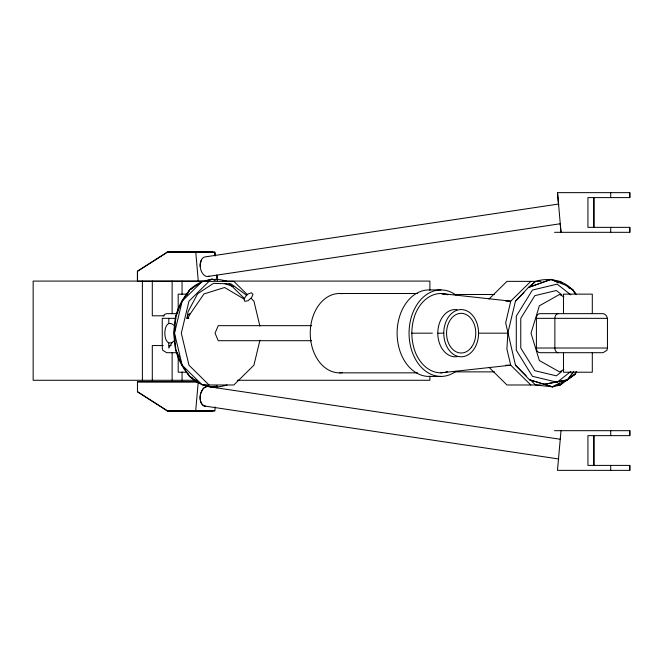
<?xml version="1.0" encoding="UTF-8"?>
<svg xmlns="http://www.w3.org/2000/svg" width="663" height="663" viewBox="0 0 663 663"><rect width="100%" height="100%" fill="white"/><g stroke="black" fill="none" stroke-linecap="round" stroke-linejoin="round"><path stroke-width="0.99" d="M175.562 346.666C176.375 357.788 182.872 367.849 189.626 376.468C200.218 386.421 213.188 389.396 227.044 384.979M175.62 320.395C175.919 308.883 182.938 298.507 189.833 289.681C199.969 280.001 213.759 276.935 227.044 281.369M200.218 266.675L200.226 264.123L201.519 259.73M576.28 294.604C567.627 280.863 550.58 276.744 535.547 281.361L528.386 287.493L515.466 301.151L507.8 333.174L506.913 349.186L510.742 365.197L530.823 384.988M195.693 410.919L198.237 381.913L137.456 381.913M215.168 406.916L214.82 410.919L193.148 410.919M216.842 387.913L217.016 385.733M561.022 430.685L557.475 470.357L629.85 470.357L629.85 465.401L587.932 465.401L587.932 435.641L629.85 435.641L629.85 430.685L554.483 430.685M505.77 365.197L510.742 365.197L440.928 372.846A39.672 29.238 90 0 1 415.61 353.014C410.588 340.359 410.588 325.997 415.61 313.342A39.672 29.238 -90 0 1 440.928 293.502L510.742 301.151L530.823 281.361M607.457 348.017L606.935 350.296L603.023 352.699L539.856 352.699A4.682 3.456 -90 0 1 536.4 348.017L536.4 318.339A4.682 3.456 -90 0 1 539.856 313.649L603.023 313.649L604.838 314.279L606.546 315.969L607.457 318.339L607.457 348.017L536.4 348.017M259.921 340.185L253.929 365.197L233.857 384.988L202.24 384.979L182.168 365.197L175.554 349.699L173.557 332.934L175.629 316.359L182.168 301.159L189.833 289.681L200.988 282.629M576.238 371.562L574.962 374.322L567.453 379.849L552.528 386.844L535.547 384.988L530.524 380.04M177.999 311.908L175.629 316.359L174.502 333.174L175.554 349.699L179.308 356.835M186.991 295.018L189.833 289.681L192.585 288.355M576.42 371.67L574.962 374.322L560.351 384.988L552.528 386.844L529.455 379.758L515.466 365.197L505.67 322.906L510.742 301.151L505.77 301.151M576.454 371.835L574.962 374.322L573.163 375.324M172.04 342.738L168.792 348.017L168.792 342.895M244.017 299.021L246.528 295.226L248.161 293.924L251.327 292.764L252.993 294.248L251.55 297.704L247.987 300.762L244.73 301.325L244.017 299.021L224.616 287.51L203.955 293.924L189.767 314.577L188.077 318.049L187.223 318.273L187.969 311.883L197.64 293.75L213.469 283.366L231.039 283.897L246.528 295.226M573.603 371.57L567.453 379.849L543.627 384.449L567.453 379.849L573.802 371.703M174.833 340.194C161.54 353.611 161.54 312.737 174.833 326.163M163.156 315.969L164.855 314.279L166.678 313.649L177.319 313.649M209.044 281.361L188.972 301.151L181.306 333.174L188.972 365.197L209.044 384.988M489.029 299.038L506.955 281.361L541.157 281.361M515.466 301.151L524.068 292.673M530.524 286.308L535.547 281.361M562.506 382.866L560.351 384.988L558.287 384.988M561.826 371.512L556.307 375.83L534.809 370.692L520.77 347.992L520.77 318.364L534.809 295.665L556.307 290.518L561.826 294.844M570.826 371.487L557.144 382.211L532.422 376.302L516.286 350.205L516.286 316.143L532.422 290.054L557.144 284.137L570.826 294.861M212.21 252.081L167.78 251.741L137.39 271.167L137.39 281.087M212.342 252.263L167.921 251.923L137.531 271.349L137.531 281.269L205.356 281.269M563.915 369.424L559.531 371.885L539.359 360.548L531.005 333.174L539.359 305.809L559.531 294.471L563.915 296.933M556.116 384.838L552.528 386.844L529.455 379.758M557.906 383.836L559.705 382.833M210.014 279.993L211.845 279.115L215.889 280.035M214.563 386.222L211.63 387.225L204.361 384.822M204.61 281.452L211.845 279.115L214.771 280.134M216.668 386.123L211.63 387.225L209.798 386.33M440.928 372.846L443.762 372.341M445.652 372.009L447.55 371.67M558.851 203.997L205.729 256.821A9.92 6.332 81.5 0 0 200.375 267.91A9.92 6.332 81.5 0 0 209.077 276.189M207.461 276.529L560.575 223.704M137.456 391.651L167.855 411.077L214.829 410.737M197.218 381.731L137.456 381.731L137.456 391.833L167.847 411.259L212.276 410.737M212.276 410.919L167.847 411.259M554.55 232.315L629.85 232.315L629.85 227.359L587.932 227.359L587.932 197.599L629.85 197.599L629.85 192.643L557.475 192.643L558.544 204.85M182.317 281.087L203.035 281.087M222.71 281.087L429.889 281.087L429.889 290.386M557.251 281.361L560.351 281.361L562.506 283.482M440.928 289.922L428.994 289.922A43.252 31.874 90 0 0 397.12 333.174A43.252 31.874 90 0 0 428.994 376.427L440.928 376.427M339.489 293.502L417.673 293.502M187.422 294.132L178.19 294.132L178.19 310.566M454.138 294.488L494.515 294.488M164.2 315.803L152.299 315.803L152.299 281.087M175.894 318.339L162.244 318.339L162.244 348.017L162.758 350.296L166.678 352.699L177.319 352.699M186.883 318.339L188.864 318.339M536.4 318.339L607.457 318.339M311.643 325.657L218.251 325.657L215.052 333.174L218.251 340.699L311.643 340.699M411.69 333.174L432.359 333.174M457.014 309.687A23.619 17.404 -90 0 0 437.795 333.174L443.762 333.174A23.619 17.404 90 0 0 461.166 356.793A23.619 17.404 90 0 0 478.57 333.174A23.619 17.404 -90 0 0 461.166 309.563A23.619 17.404 -90 0 0 443.762 333.174M478.86 333.174L507.8 333.174M163.206 345.556L152.299 345.556L152.299 380.272M169.156 345.556L171.145 345.556M454.138 371.868L494.515 371.868M186.394 372.225L178.19 372.225L178.19 355.782M339.489 372.846L417.673 372.846M196.82 380.272L33.15 380.272L33.15 281.087L182.052 281.087L182.052 294.521M237.213 380.272L429.889 380.272L429.889 376.136M541.157 384.988L506.955 384.988L489.029 367.319M167.855 411.077L186.983 411.077M167.78 251.741L214.754 252.081L215.102 256.084M167.921 251.923L214.895 252.263L215.152 255.263M560.525 439.287L207.403 386.463A9.92 6.332 -81.5 0 0 200.16 396.317A9.92 6.332 -81.5 0 0 205.605 406.27M558.793 458.995L205.671 406.179A9.92 6.332 -81.5 0 1 200.16 396.317L200.616 393.772L202.679 389.38A9.92 6.332 -81.5 0 1 207.453 386.562M448.072 294.695L440.928 293.502L443.762 294.007M445.652 294.347L447.55 294.687M224.533 283.532L233.31 286.598M558.329 282.828L551.077 279.38L528.386 287.493L551.077 279.38L565.224 285.082L572.824 289.731L575.542 293.817M568.29 287.576L572.824 289.731L574.755 293.286M192.378 377.811L189.626 376.468L182.168 365.197L174.502 333.174L182.168 301.159L202.24 281.369L233.857 281.361L247.481 294.795M200.723 383.612L189.626 376.468L188.217 373.791M515.466 365.197L526.223 375.797M251.062 298.325L253.929 301.151L259.921 326.171M229.199 283.491L244.249 298.333M557.542 192.643L561.022 232.315M560.243 224.177L560.956 232.315M216.909 275.269L217.348 280.267M216.776 275.087L217.207 280.084M195.767 252.263L198.312 281.269M629.784 192.643L629.784 197.599M629.784 227.359L629.784 232.315M629.784 430.685L629.784 435.641M629.784 465.401L629.784 470.357M610.722 192.643L610.722 197.599M610.722 227.359L610.722 232.315M610.722 430.685L610.722 435.641M610.722 465.401L610.722 470.357M593.899 197.599L593.899 227.359M593.899 435.641L593.899 465.401M593.833 197.599L593.833 227.359M593.833 435.641L593.833 465.401M592.299 313.649L592.299 294.132L563.475 294.132L563.475 313.649M592.299 352.699L592.299 372.225L563.475 372.225L563.475 352.699M182.052 372.009L182.052 380.272M172.131 281.087L172.131 313.756M172.131 352.708L172.131 380.272M168.792 318.339L168.792 323.453M142.379 281.087L142.379 380.272M187.057 318.339A4.682 3.456 -90 0 1 190.505 313.649M558.321 313.649A4.682 3.456 -90 0 0 554.865 318.339L554.865 348.017A4.682 3.456 -90 0 0 558.321 352.699M456.061 371.247A43.252 31.874 -90 0 1 409.054 333.174A43.252 31.874 -90 0 1 456.061 295.11M342.348 372.664A39.672 29.238 -90 0 1 310.251 333.174A39.672 29.238 -90 0 1 342.348 293.692M457.926 356.503A23.619 17.404 90 0 1 437.795 333.174M471.501 347.205A19.84 14.619 -90 0 0 464.954 314.013A19.84 14.619 -90 0 0 447.044 338.312A19.84 14.619 -90 0 0 471.501 347.205"/></g></svg>
